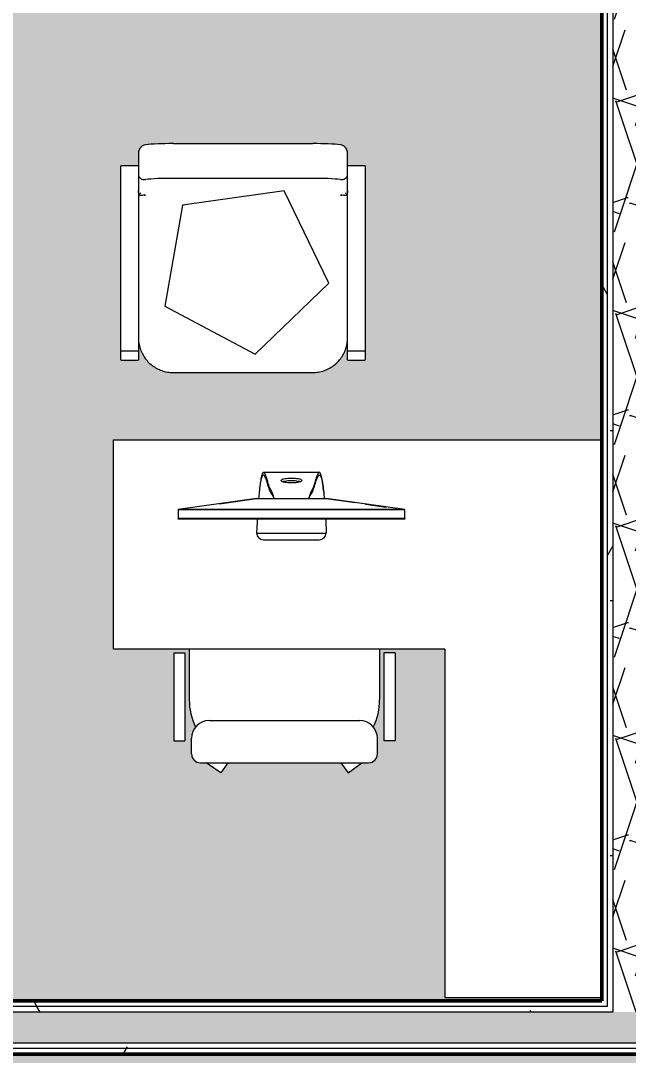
# Model space of a CAD drawing. Header units: inches. Extents: x -4292 to -464, y 9706 to 12474.
# Drawn here: x -3704.9 to -3636.3, y 11123.1 to 11239.9 of the extents above; entities that cross this region are included whole.
import ezdxf

# ---------------------------------------------------------------- set-up
doc = ezdxf.new("R2010")
doc.units = ezdxf.units.IN
doc.header["$MEASUREMENT"] = 0
for name, color, linetype, lineweight in [('A-ANNO-DIMS', 211, 'Continuous', 9), ('A-ANNO-DIMS-120', 211, 'Continuous', 9), ('A-AREA-PATT-5', 41, 'Continuous', 9), ('A-WALL', 113, 'Continuous', 13), ('A-WALL-PATT-5', 111, 'Continuous', 9), ('I-FURN', 30, 'Continuous', 9), ('I-WALL-1', 2, 'Continuous', 50)]:
    doc.layers.add(name, color=color, linetype=linetype, lineweight=lineweight)
doc.layers.add('A-AREA-PATT-2', color=7, linetype='Continuous', lineweight=9, transparency=1)
doc.styles.add('Century Gothic_B', font='GOTHICB.TTF', dxfattribs={"height": 11.25})
doc.dimstyles.new('OD__1__Tol__', dxfattribs={"dimscale": 12, "dimtxt": 11.746893, "dimasz": 1.25, "dimexe": 0.9375, "dimexo": 0.625, "dimgap": 0.15625, "dimtad": 1, "dimdec": 0, "dimzin": 3, "dimdsep": 46, "dimlunit": 4, "dimtxsty": 'Century Gothic_B', "dimblk1": 'OBLIQUE', "dimblk2": 'OBLIQUE', "dimsah": 1, "dimcen": 0.09, "dimdle": 0.9375, "dimazin": 0, "dimtfac": 1, "dimtdec": 4, "dimtix": 1, "dimtmove": 0, "dimatfit": 3, "dimfxl": 1, "dimtvp": 1, "dimtfill": 1, "dimfrac": 2, "dimtolj": 1, "dimtzin": 0, "dimarcsym": 2})
pattern_1 = [(0, (0, 0), (38.4, 9.6), [1.584, -27.216, 1.584, -27.216, -153.6]), (0, (0, 0), (38.4, 9.6), [-57.6, 1.584, -56.016, 1.584, -27.216, -67.2]), (0, (0, 0), (38.4, 9.6), [-144, 1.584, -17.616, 1.584, -46.416]), (120, (14.4, 4.8), (-27.513844, 28.4553755), [1.584, -27.216, 1.584, -27.216, -153.6]), (120, (14.4, 4.8), (-27.513844, 28.4553755), [-57.6, 1.584, -56.016, 1.584, -27.216, -67.2]), (120, (14.4, 4.8), (-27.513844, 28.4553755), [-144, 1.584, -17.616, 1.584, -46.416]), (240, (19.2, 24), (-10.886156, -38.0553755), [1.584, -27.216, 1.584, -27.216, -153.6]), (240, (19.2, 24), (-10.886156, -38.0553755), [-57.6, 1.584, -56.016, 1.584, -27.216, -67.2]), (240, (19.2, 24), (-10.886156, -38.0553755), [-144, 1.584, -17.616, 1.584, -46.416])]
pattern_2 = [(161.57, (0.6, 0.6), (-4.80033747, -0.00041462), [0, -34.152, 3.792, 0]), (18.43, (-0.6, 0.6), (-4.80033747, 0.00041462), [0, -34.152, 3.792, 0]), (108.43, (0.6, 0.6), (2.39913218, -12.00105099), [11.382, -26.562]), (71.57, (-0.6, 0.6), (2.39913218, 12.00105099), [11.382, -26.562])]

# ---------------------------------------------------------------- blocks, each defined once
blk = doc.blocks.new('DIMBLOCK16-FLOOR PLAN - 1ST FLOOR')
at = {"layer": 'A-ANNO-DIMS-120'}
for p, q in [((-3828.32, 11545.4), (-3828.32, 10269.06)), ((-3828.32, 10280.31), (-3828.32, 11545.4)), ((-3338.72, 10283.41), (-3338.72, 10269.06)), ((-3338.72, 10280.31), (-3338.72, 10283.41)), ((-3839.57, 10280.31), (-3338.72, 10280.31))]:
    blk.add_line(p, q, dxfattribs=at)
at = {"layer": 'A-ANNO-DIMS-120', "lineweight": 50}
for p, q in [((-3828.32, 10280.31), (-3820.82, 10287.81)), ((-3338.72, 10280.31), (-3331.22, 10287.81)), ((-3828.32, 10280.31), (-3835.82, 10272.81)), ((-3338.72, 10280.31), (-3346.22, 10272.81))]:
    blk.add_line(p, q, dxfattribs=at)
at = {"layer": 'A-ANNO-DIMS-120', "color": 0, "insert": (-3613.26, 10296.6), "char_height": 11.25, "width": 71.3764, "attachment_point": 1, "line_spacing_factor": 0.984502, "style": 'Century Gothic_B', "bg_fill": 3, "box_fill_scale": 1.25, "bg_fill_color": 256, "bg_fill_true_color": 13158600, "bg_fill_transparency": 0}
blk.add_mtext('40\' - 10"', dxfattribs=at)
blk = doc.blocks.new('_Oblique')
at = {"color": 0, "linetype": 'ByBlock', "lineweight": -2}
blk.add_line((-0.5, -0.5), (0.5, 0.5), dxfattribs=at)

msp = doc.modelspace()

# ---------------------------------------------------------------- hatches: boundary and pattern name
at = {"layer": 'A-AREA-PATT-2'}
h = msp.add_hatch(color=256, dxfattribs=at)
h.paths.add_polyline_path([(-3822.19874, 11129.1894), (-3639.32374, 11129.1894), (-3639.32374, 11129.5644), (-3657.04027, 11129.5644), (-3657.04027, 11168.93447), (-3664.40051, 11168.93447), (-3664.40051, 11163.21872), (-3664.65969, 11161.41686), (-3665.118, 11160.13164), (-3664.86797, 11159.74689), (-3664.71245, 11159.31519), (-3664.65969, 11158.85939), (-3664.69354, 11156.82616), (-3664.79278, 11156.58656), (-3665.118, 11156.25241), (-3665.1564, 11156.22294), (-3665.396, 11156.12369), (-3665.65312, 11156.08984), (-3666.4232, 11156.08984), (-3667.95962, 11154.97356), (-3668.77065, 11156.08984), (-3681.53037, 11156.08984), (-3682.34139, 11154.97356), (-3684.00251, 11156.08984), (-3684.90548, 11156.12369), (-3685.18316, 11156.25216), (-3685.35083, 11156.38081), (-3685.5087, 11156.58656), (-3685.60795, 11156.82616), (-3685.6418, 11157.08328), (-3685.58899, 11159.3152), (-3685.43337, 11159.74706), (-3685.18316, 11160.13192), (-3685.71881, 11161.63419), (-3685.90051, 11163.21872), (-3685.90051, 11168.93447), (-3694.44185, 11168.93447), (-3694.44185, 11192.55652), (-3639.32374, 11192.55652), (-3639.32374, 11276.1644), (-3827.13702, 11276.1644), (-3827.13702, 11185.5644), (-3822.82374, 11185.5644), (-3822.82374, 11164.5894), (-3822.19874, 11164.5894), (-3822.19874, 11129.5644)], flags=0)
h.paths.add_polyline_path([(-3822.09874, 11129.5644), (-3822.09874, 11192.55652), (-3766.98063, 11192.55652), (-3766.98063, 11168.93447), (-3775.52197, 11168.93447), (-3775.52197, 11163.21872), (-3775.78067, 11161.4182), (-3776.23932, 11160.13192), (-3775.93672, 11159.60169), (-3775.83348, 11159.3152), (-3775.78067, 11158.8592), (-3775.81452, 11156.82616), (-3775.91377, 11156.58656), (-3776.23932, 11156.25216), (-3776.27739, 11156.22294), (-3776.51699, 11156.12369), (-3776.77411, 11156.08984), (-3777.41997, 11156.08984), (-3779.08108, 11154.97356), (-3779.8921, 11156.08984), (-3792.65183, 11156.08984), (-3793.46285, 11154.97356), (-3794.99928, 11156.08984), (-3796.02647, 11156.12369), (-3796.30448, 11156.25241), (-3796.47182, 11156.38081), (-3796.62969, 11156.58656), (-3796.72894, 11156.82616), (-3796.76279, 11157.08328), (-3796.71002, 11159.31519), (-3796.55451, 11159.74689), (-3796.30448, 11160.13164), (-3796.84023, 11161.63404), (-3797.02197, 11163.21872), (-3797.02197, 11168.93447), (-3804.3822, 11168.93447), (-3804.3822, 11129.5644), (-3821.89279, 11129.5644)], flags=0)
h.paths.add_polyline_path([(-3663.92309, 11158.57227), (-3663.92309, 11168.51747), (-3662.65051, 11168.51747), (-3662.65051, 11158.57227)], flags=0)
h.paths.add_polyline_path([(-3687.65051, 11158.57227), (-3687.65051, 11168.51747), (-3686.39465, 11168.51747), (-3686.39465, 11158.57227)], flags=0)
h.paths.add_polyline_path([(-3798.77197, 11158.57227), (-3798.77197, 11168.51747), (-3797.49938, 11168.51747), (-3797.49938, 11158.57227)], flags=0)
h.paths.add_polyline_path([(-3773.77197, 11158.57227), (-3775.02782, 11158.57227), (-3775.02782, 11168.51747), (-3773.77197, 11168.51747), (-3773.77197, 11159.33234)], flags=0)
h.paths.add_polyline_path([(-3779.59397, 11200.16638), (-3795.20042, 11200.19321), (-3796.04355, 11200.32758), (-3796.91901, 11200.69384), (-3797.76634, 11201.3583), (-3798.36006, 11202.13488), (-3798.75337, 11203.08441), (-3798.88752, 11204.10339), (-3798.88752, 11201.58097), (-3800.85602, 11201.6226), (-3800.85602, 11223.49536), (-3798.88752, 11223.49536), (-3798.86653, 11225.10652), (-3798.69636, 11225.5092), (-3798.54435, 11225.67901), (-3798.34544, 11225.81037), (-3798.10011, 11225.88154), (-3796.7117, 11225.98254), (-3794.32834, 11226.01879), (-3777.44129, 11225.98254), (-3776.04665, 11225.87973), (-3775.80755, 11225.81037), (-3775.60863, 11225.67901), (-3775.3498, 11225.31509), (-3775.26547, 11224.89125), (-3775.26547, 11223.49536), (-3773.29697, 11223.46853), (-3773.29697, 11201.58097), (-3775.26547, 11201.6226), (-3775.29241, 11203.85244), (-3775.42667, 11203.01034), (-3775.79293, 11202.13488), (-3776.47484, 11201.27318), (-3777.23397, 11200.69384), (-3778.1835, 11200.30053), (-3779.20248, 11200.16638)], flags=0)
h.paths.add_polyline_path([(-3687.70676, 11200.16638), (-3688.7998, 11200.32758), (-3689.67526, 11200.69384), (-3690.52259, 11201.3583), (-3691.11631, 11202.13488), (-3691.50962, 11203.08441), (-3691.64377, 11204.10339), (-3691.64377, 11201.58097), (-3693.61227, 11201.6226), (-3693.61227, 11223.49536), (-3691.64377, 11223.49536), (-3691.60572, 11225.16269), (-3691.45261, 11225.5092), (-3691.3006, 11225.67901), (-3691.10169, 11225.81037), (-3690.85636, 11225.88154), (-3689.46795, 11225.98254), (-3687.70676, 11226.01879), (-3670.19754, 11225.98254), (-3668.8029, 11225.87973), (-3668.5638, 11225.81037), (-3668.36488, 11225.67901), (-3668.10605, 11225.31509), (-3668.02172, 11224.89125), (-3668.02172, 11223.49536), (-3666.05322, 11223.46853), (-3666.05322, 11201.58097), (-3668.02172, 11201.6226), (-3668.04866, 11203.85244), (-3668.18292, 11203.01034), (-3668.54918, 11202.13488), (-3669.23109, 11201.27318), (-3669.99022, 11200.69384), (-3670.93975, 11200.30053), (-3671.95873, 11200.16638), (-3687.38231, 11200.16638)], flags=0)
h.paths.add_polyline_path([(-3668.02172, 11220.11193), (-3668.0723, 11220.39878), (-3668.1787, 11220.18082), (-3668.15314, 11220.14926), (-3668.04146, 11220.12726)], flags=0)
h.paths.add_polyline_path([(-3775.26547, 11220.11193), (-3775.31605, 11220.39878), (-3775.42245, 11220.18082), (-3775.39689, 11220.14926), (-3775.28521, 11220.12726)], flags=0)
h.paths.add_polyline_path([(-3691.64377, 11220.11193), (-3691.50646, 11220.15008), (-3691.50059, 11220.20495), (-3691.60565, 11220.43155), (-3691.64377, 11220.43155), (-3691.64377, 11220.12726)], flags=0)
h.paths.add_polyline_path([(-3798.88752, 11220.11193), (-3798.75021, 11220.15008), (-3798.74434, 11220.20495), (-3798.8494, 11220.43155), (-3798.88752, 11220.43155), (-3798.88752, 11220.12726)], flags=0)
at = {"layer": 'A-AREA-PATT-5'}
h = msp.add_hatch(color=256, dxfattribs=at)
h.paths.add_polyline_path([(-3792.29874, 10841.1894), (-3746.93403, 10841.1894), (-3746.93403, 10920.79262), (-3668.93403, 10920.79262), (-3668.93403, 10841.1894), (-3631.24269, 10841.1894), (-3631.24269, 10865.91762), (-3626.49269, 10865.91762), (-3626.49269, 10865.29262), (-3554.57497, 10865.29262), (-3554.57497, 10841.29262), (-3626.49269, 10841.29262), (-3626.49269, 10841.1894), (-3483.97374, 10841.1894), (-3483.97374, 10860.54262), (-3515.82497, 10860.54262), (-3515.82497, 10861.16762), (-3520.57497, 10861.16762), (-3520.57497, 10865.29262), (-3483.97374, 10865.29262), (-3483.97374, 10901.29262), (-3532.39874, 10901.29262), (-3532.39874, 10906.04262), (-3521.77374, 10906.04262), (-3521.77374, 10907.73856), (-3517.02374, 10907.73856), (-3517.02374, 10906.04262), (-3483.97374, 10906.04262), (-3483.97374, 10912.79262), (-3508.69866, 10912.79262), (-3508.69866, 10937.79262), (-3483.97374, 10937.79262), (-3483.97374, 10940.7894), (-3517.02374, 10940.7894), (-3517.02374, 10937.73856), (-3521.77374, 10937.79262), (-3521.77374, 10945.5394), (-3504.92374, 10945.5394), (-3504.90158, 10968.9894), (-3502.98624, 10968.9894), (-3502.98624, 10969.6144), (-3501.92374, 10969.6144), (-3501.92374, 11004.3644), (-3502.98624, 11004.3644), (-3502.98624, 11004.9894), (-3504.92374, 11004.9894), (-3504.92374, 11013.9894), (-3515.97374, 11013.9894), (-3515.97374, 11049.7394), (-3507.97374, 11049.7394), (-3507.97374, 11123.1894), (-3555.97374, 11123.1894), (-3555.97374, 11050.16762), (-3553.63629, 11050.14556), (-3553.55034, 11050.10996), (-3553.49269, 11049.97077), (-3553.47161, 11049.07469), (-3553.24269, 11049.07469), (-3553.24269, 11046.45151), (-3552.99269, 11046.45151), (-3552.99269, 11045.86096), (-3553.24269, 11045.86096), (-3553.24269, 11045.27041), (-3552.99269, 11045.27041), (-3552.99269, 11044.67986), (-3553.24269, 11044.67986), (-3553.24269, 11044.08931), (-3552.99269, 11044.08931), (-3552.99269, 11043.49876), (-3553.24269, 11043.49876), (-3553.24269, 11042.90821), (-3552.99269, 11042.90821), (-3552.99269, 11042.31765), (-3553.24269, 11042.31765), (-3553.24269, 11032.92663), (-3552.99269, 11032.92663), (-3552.99269, 11031.0252), (-3553.24269, 11031.0252), (-3553.24269, 11027.26056), (-3553.49269, 11027.26056), (-3553.49269, 11026.36447), (-3553.68954, 11026.16762), (-3555.97374, 11026.16762), (-3555.97374, 11011.52127), (-3591.97374, 11011.52127), (-3591.97374, 11040.09584), (-3602.42157, 11040.09584), (-3602.42157, 11056.59584), (-3591.97374, 11056.59584), (-3591.97374, 11068.09584), (-3602.42157, 11068.09584), (-3602.42157, 11084.59584), (-3591.97374, 11084.59584), (-3591.97374, 11096.09584), (-3602.42157, 11096.09584), (-3602.42157, 11112.59584), (-3591.97374, 11112.59584), (-3591.97374, 11123.1894), (-3822.19874, 11123.1894), (-3822.19874, 10966.16762), (-3668.19269, 10966.16762), (-3668.19269, 10961.41762), (-3789.92374, 10961.41762), (-3789.92374, 10957.6769), (-3794.67374, 10957.6769), (-3794.67374, 10961.41762), (-3822.09874, 10961.41762), (-3822.09874, 10936.3731), (-3794.67374, 10936.3731), (-3794.67374, 10937.6769), (-3789.92374, 10937.6769), (-3789.92374, 10930.2394), (-3794.67374, 10930.2394), (-3794.67374, 10931.6231), (-3822.09874, 10931.6231), (-3822.09874, 10898.2269), (-3794.67374, 10898.2269), (-3794.67374, 10900.2394), (-3789.92374, 10900.2394), (-3789.92374, 10893.4769), (-3822.19874, 10893.4769), (-3822.19874, 10841.1894), (-3822.09874, 10841.1894)], flags=0)
h.paths.add_polyline_path([(-3548.55119, 10841.29262), (-3548.55119, 10849.01884), (-3548.42423, 10849.98326), (-3548.05197, 10850.88195), (-3547.45981, 10851.65368), (-3546.68808, 10852.24584), (-3545.78939, 10852.61809), (-3544.74866, 10852.74506), (-3543.43664, 10852.74506), (-3543.78435, 10855.76884), (-3544.97611, 10856.76884), (-3545.54287, 10857.76884), (-3545.90066, 10859.27836), (-3545.98782, 10859.77265), (-3546.07497, 10860.76884), (-3545.90066, 10862.76123), (-3545.36272, 10864.76884), (-3544.63478, 10866.76884), (-3543.70217, 10868.76884), (-3542.31474, 10870.76884), (-3541.31474, 10871.76884), (-3540.44871, 10872.26884), (-3539.07497, 10872.76884), (-3538.07497, 10872.76884), (-3536.70123, 10872.26884), (-3535.83521, 10871.76884), (-3534.83521, 10870.76884), (-3533.41822, 10868.70546), (-3532.46603, 10866.63386), (-3531.78722, 10864.76884), (-3531.24928, 10862.76123), (-3531.07497, 10860.76884), (-3531.24928, 10859.27836), (-3531.33913, 10858.76884), (-3531.60708, 10857.76884), (-3532.17384, 10856.76884), (-3533.36559, 10855.76884), (-3533.71331, 10852.74506), (-3532.32497, 10852.74506), (-3531.36056, 10852.61809), (-3530.46186, 10852.24584), (-3529.69014, 10851.65368), (-3529.09797, 10850.88195), (-3528.72572, 10849.98326), (-3528.59875, 10849.01884), (-3528.59875, 10841.29262), (-3543.43664, 10841.29262)], flags=0)
h.paths.add_polyline_path([(-3766.86587, 10841.29262), (-3766.86587, 10859.29262), (-3748.86587, 10859.29262), (-3748.86587, 10841.29262)], flags=0)
h.paths.add_polyline_path([(-3646.93403, 10841.29262), (-3664.93403, 10841.29262), (-3664.93403, 10859.29262), (-3646.93403, 10859.29262), (-3646.93403, 10844.56365)], flags=0)
h.paths.add_polyline_path([(-3568.24269, 10906.98012), (-3568.99269, 10906.98012), (-3568.99269, 10906.04262), (-3568.24272, 10906.04262), (-3568.24269, 10906.79262)], flags=0)
h.paths.add_polyline_path([(-3631.24269, 10899.91762), (-3631.24269, 10907.04262), (-3631.99269, 10907.04262), (-3631.99269, 10909.54262), (-3631.24269, 10909.54262), (-3631.24269, 10909.79262), (-3629.86769, 10909.79262), (-3629.86769, 10932.79262), (-3631.24269, 10932.79262), (-3631.24269, 10958.04262), (-3631.99269, 10958.04262), (-3631.99269, 10960.54262), (-3631.24269, 10960.54262), (-3631.24269, 10961.41762), (-3632.19269, 10961.41762), (-3632.19269, 10966.16762), (-3568.99269, 10966.16762), (-3568.99269, 10960.48012), (-3568.24269, 10960.48012), (-3568.24269, 10957.98012), (-3568.99269, 10957.98012), (-3568.99269, 10932.73012), (-3570.36769, 10932.73012), (-3570.36769, 10909.73012), (-3568.99269, 10909.73012), (-3568.99269, 10909.48012), (-3568.24269, 10909.48012), (-3568.24272, 10906.04262), (-3564.39874, 10906.04262), (-3564.39874, 10901.29262), (-3626.49269, 10901.29262), (-3626.49269, 10899.91762), (-3630.61769, 10899.91762)], flags=0)
h.paths.add_polyline_path([(-3819.92374, 10900.9894), (-3820.92374, 10900.9894), (-3820.92374, 10928.9894), (-3795.67374, 10928.9894), (-3795.67374, 10927.97662), (-3795.17374, 10927.93916), (-3795.17374, 10927.25217), (-3795.67374, 10927.25217), (-3795.67374, 10910.98088), (-3795.17374, 10910.9559), (-3795.17374, 10910.49791), (-3795.67374, 10910.49791), (-3795.67374, 10900.9894), (-3808.11056, 10900.9894)], flags=0)
h.paths.add_polyline_path([(-3626.49269, 10906.04262), (-3602.49269, 10906.04262), (-3602.49269, 10961.41762), (-3626.49269, 10961.41762), (-3626.49269, 10960.54262), (-3625.74269, 10960.54262), (-3625.74269, 10958.04262), (-3626.49269, 10958.04262), (-3626.49269, 10957.79262), (-3629.86769, 10957.79262), (-3629.86769, 10934.79262), (-3628.49269, 10934.79262), (-3628.49269, 10909.79262), (-3626.49269, 10909.79262), (-3626.49269, 10909.54262), (-3625.74269, 10909.54262), (-3625.74269, 10907.04262), (-3626.49269, 10907.04262)], flags=0)
h.paths.add_polyline_path([(-3574.67464, 10906.04262), (-3573.74269, 10906.04262), (-3573.74269, 10906.98012), (-3574.49269, 10906.98012), (-3574.49269, 10909.48012), (-3573.74269, 10909.48012), (-3573.74269, 10909.73012), (-3571.74269, 10909.73012), (-3571.74269, 10934.73012), (-3570.36769, 10934.73012), (-3570.36769, 10957.73012), (-3573.74269, 10957.73012), (-3573.74269, 10957.98012), (-3574.49269, 10957.98012), (-3574.49269, 10960.48012), (-3573.74269, 10960.48012), (-3573.74269, 10961.41762), (-3597.74269, 10961.41762), (-3597.74269, 10906.04262), (-3587.59494, 10906.04262)], flags=0)
h.paths.add_polyline_path([(-3540.92374, 11003.2394), (-3540.92374, 11004.9894), (-3504.92374, 11004.9894), (-3504.92374, 11003.2394), (-3532.46603, 11003.2394)], flags=0)
h.paths.add_polyline_path([(-3483.97374, 11013.9894), (-3483.97374, 11049.7394), (-3485.97374, 11049.7394), (-3485.97374, 11013.9894)], flags=0)
h.paths.add_polyline_path([(-3798.13093, 11022.51762), (-3798.13093, 11057.51762), (-3792.13093, 11057.51762), (-3792.13093, 11058.51762), (-3720.13093, 11058.51762), (-3720.13093, 11057.51762), (-3714.13093, 11057.51762), (-3714.13093, 11022.51762), (-3780.54611, 11022.51762)], flags=0)
h.paths.add_polyline_path([(-3669.13093, 11061.84262), (-3704.13093, 11061.84262), (-3704.13093, 11067.84262), (-3705.13093, 11067.84262), (-3705.13093, 11103.84262), (-3704.13093, 11103.84262), (-3704.13093, 11109.84262), (-3669.13093, 11109.84262), (-3669.13093, 11091.48912)], flags=0)
h.paths.add_polyline_path([(-3733.62067, 11106.76081), (-3734.62067, 11106.79262), (-3734.62067, 11110.79262), (-3770.62067, 11110.79262), (-3770.62067, 11106.79262), (-3788.62067, 11106.79262), (-3788.62067, 11122.91762), (-3716.62067, 11122.91762), (-3716.62067, 11106.79262), (-3732.96329, 11106.76081)], flags=0)
at = {"layer": 'A-WALL-PATT-5'}
h = msp.add_hatch(dxfattribs=at)
h.set_pattern_fill('FP_3', color=256, style=0, pattern_type=2)
h.set_pattern_definition(pattern_1)
h.paths.add_polyline_path([(-3638.69874, 11129.1894), (-3638.69874, 11280.1644), (-3639.32374, 11280.1644), (-3639.32374, 11129.1894)], flags=0)
h = msp.add_hatch(dxfattribs=at)
h.set_pattern_fill('FP_3', color=256, style=0, pattern_type=2)
h.set_pattern_definition(pattern_1)
h.paths.add_polyline_path([(-3638.69874, 11128.5644), (-3638.07374, 11128.56652), (-3638.07374, 11280.1644), (-3638.69874, 11280.1644), (-3638.69874, 11129.1894)], flags=0)
h = msp.add_hatch(dxfattribs=at)
h.set_pattern_fill('FP_38', color=256, style=0, pattern_type=2)
h.set_pattern_definition(pattern_2)
h.paths.add_polyline_path([(-3634.57374, 11127.9394), (-3634.57374, 11280.1644), (-3638.07374, 11280.1644), (-3638.07374, 11127.9394)], flags=0)
h = msp.add_hatch(dxfattribs=at)
h.set_pattern_fill('FP_3', color=256, style=0, pattern_type=2)
h.set_pattern_definition(pattern_1)
h.paths.add_polyline_path([(-3483.97374, 11128.5644), (-3483.97374, 11129.1894), (-3633.94874, 11129.1894), (-3633.94874, 11128.5644), (-3504.90158, 11128.5644)], flags=0)
h.paths.add_polyline_path([(-3822.09874, 11128.5644), (-3638.69874, 11128.5644), (-3638.69874, 11129.1894), (-3822.72374, 11129.1894), (-3822.72374, 11128.5644)], flags=0)
h = msp.add_hatch(dxfattribs=at)
h.set_pattern_fill('FP_3', color=256, style=0, pattern_type=2)
h.set_pattern_definition(pattern_1)
h.paths.add_polyline_path([(-3483.97374, 11127.9394), (-3483.34874, 11127.9394), (-3483.34874, 11128.5644), (-3634.57374, 11128.5644), (-3634.57374, 11127.9394), (-3504.90158, 11127.9394)], flags=0)
h.paths.add_polyline_path([(-3822.09874, 11127.9394), (-3638.07374, 11127.9394), (-3638.07374, 11128.5644), (-3822.72374, 11128.5644), (-3822.72374, 11127.9394)], flags=0)
h = msp.add_hatch(dxfattribs=at)
h.set_pattern_fill('FP_38', color=256, style=0, pattern_type=2)
h.set_pattern_definition(pattern_2)
h.paths.add_polyline_path([(-3483.97374, 11124.4394), (-3482.72374, 11124.4394), (-3482.72374, 11127.9394), (-3822.72374, 11127.9394), (-3822.72374, 11124.4394), (-3504.90158, 11124.4394)], flags=0)
h = msp.add_hatch(dxfattribs=at)
h.set_pattern_fill('FP_3', color=256, style=0, pattern_type=2)
h.set_pattern_definition(pattern_1)
h.paths.add_polyline_path([(-3504.90158, 11123.8144), (-3483.34874, 11123.8144), (-3483.34874, 11124.4394), (-3822.72374, 11124.4394), (-3822.72374, 11123.8144), (-3506.97374, 11123.8144)], flags=0)
h = msp.add_hatch(dxfattribs=at)
h.set_pattern_fill('FP_3', color=256, style=0, pattern_type=2)
h.set_pattern_definition(pattern_1)
h.paths.add_polyline_path([(-3483.97374, 11123.1894), (-3483.97374, 11123.8144), (-3822.72374, 11123.8144), (-3822.72374, 11123.1894), (-3504.90158, 11123.1894)], flags=0)

# ---------------------------------------------------------------- linework, layer by layer
at = {"layer": 'A-WALL'}
for p, q in [((-3638.69874, 11280.1644), (-3638.69874, 11128.5644)), ((-3638.07374, 11280.1644), (-3638.07374, 11127.9394)), ((-3638.69874, 11128.5644), (-3822.72374, 11128.5644)), ((-3638.07374, 11127.9394), (-3822.72374, 11127.9394)), ((-3482.72374, 11124.4394), (-3822.72374, 11124.4394)), ((-3483.34874, 11123.8144), (-3822.72374, 11123.8144))]:
    msp.add_line(p, q, dxfattribs=at)
at = {"layer": 'I-WALL-1'}
for p, q in [((-3639.32374, 11280.1644), (-3639.32374, 11129.1894)), ((-3639.32374, 11129.1894), (-3822.72374, 11129.1894)), ((-3822.72374, 11123.1894), (-3483.97374, 11123.1894))]:
    msp.add_line(p, q, dxfattribs=at)

# ---------------------------------------------------------------- next in the draw order: dimensions: what is measured, and where the dimension line sits
at = {"layer": 'A-ANNO-DIMS'}
dim = msp.add_linear_dim(base=(-3338.72374, 10280.30762), p1=(-3828.32374, 11552.9019), p2=(-3338.72374, 10290.91422), dimstyle='OD__1__Tol__', override={"dimpost": '<>', "dimfxl": 1353.632539}, dxfattribs=at)
dim.commit()
dim.dimension.update_dxf_attribs({"geometry": 'DIMBLOCK16-FLOOR PLAN - 1ST FLOOR', "text_midpoint": (-3583.52374, 10288.09059)})

# ---------------------------------------------------------------- next in the draw order: linework, layer by layer
at = {"layer": 'I-FURN'}
for p, q in [((-3687.70676, 11226.01879), (-3671.95873, 11226.01879)), ((-3691.64377, 11224.89125), (-3691.64377, 11222.53804)), ((-3668.02172, 11222.53804), (-3668.02172, 11224.89125)), ((-3691.64377, 11223.49536), (-3693.61227, 11223.49536)), ((-3693.61227, 11222.70796), (-3693.61227, 11223.49536)), ((-3666.05322, 11223.49536), (-3668.02172, 11223.49536)), ((-3666.05322, 11223.49536), (-3666.05322, 11222.70796)), ((-3693.61227, 11202.60144), (-3693.61227, 11222.70796)), ((-3691.64377, 11222.53804), (-3691.64377, 11220.76937)), ((-3668.02172, 11220.76937), (-3668.02172, 11222.53804)), ((-3666.05322, 11222.70796), (-3666.05322, 11202.60144)), ((-3691.64377, 11221.60953), (-3691.64377, 11202.60144)), ((-3671.95873, 11222.09676), (-3687.70676, 11222.09676)), ((-3668.02172, 11202.60144), (-3668.02172, 11221.60953)), ((-3691.47198, 11220.47842), (-3691.37827, 11220.37942)), ((-3691.01078, 11220.19617), (-3690.85636, 11220.18082)), ((-3675.19918, 11220.66783), (-3686.65716, 11219.05752)), ((-3670.12698, 11210.26827), (-3675.19918, 11220.66783)), ((-3668.80912, 11220.18082), (-3668.65471, 11220.19617)), ((-3668.28722, 11220.37942), (-3668.19351, 11220.47842)), ((-3686.65716, 11219.05752), (-3688.66637, 11207.66273)), ((-3678.45015, 11202.23067), (-3670.12698, 11210.26827)), ((-3688.66637, 11207.66273), (-3678.45015, 11202.23067)), ((-3693.61227, 11201.58097), (-3693.61227, 11202.60144)), ((-3693.61227, 11202.60144), (-3691.64377, 11202.60144)), ((-3691.64377, 11202.60144), (-3691.64377, 11201.58097)), ((-3668.02172, 11201.58097), (-3668.02172, 11202.60144)), ((-3668.02172, 11202.60144), (-3666.05322, 11202.60144)), ((-3666.05322, 11202.60144), (-3666.05322, 11201.58097)), ((-3693.61227, 11201.58034), (-3691.64377, 11201.58034)), ((-3668.02172, 11201.58034), (-3666.05322, 11201.58034)), ((-3687.70676, 11200.16638), (-3671.95873, 11200.16638)), ((-3694.44185, 11192.55652), (-3639.32374, 11192.55652)), ((-3694.44185, 11168.93447), (-3694.44185, 11192.55652)), ((-3677.51338, 11188.89844), (-3671.21283, 11188.89844)), ((-3678.30011, 11185.9318), (-3687.15838, 11184.68251)), ((-3682.4995, 11185.33955), (-3678.30011, 11185.9318)), ((-3678.30011, 11185.9318), (-3670.4261, 11185.9318)), ((-3661.56783, 11184.68251), (-3670.4261, 11185.9318)), ((-3670.4261, 11185.9318), (-3667.16168, 11185.47141)), ((-3665.99697, 11185.30715), (-3663.66753, 11184.97863)), ((-3687.15838, 11184.68251), (-3687.15838, 11183.69825)), ((-3687.15838, 11184.68251), (-3686.37098, 11184.68251)), ((-3686.37098, 11183.69825), (-3687.15838, 11183.69825)), ((-3687.15838, 11183.61951), (-3687.15838, 11183.69825)), ((-3687.15838, 11183.69825), (-3687.15838, 11183.61951)), ((-3687.15838, 11183.69825), (-3686.37098, 11183.69825)), ((-3687.15838, 11183.61951), (-3687.15838, 11183.69825)), ((-3686.92776, 11183.61951), (-3687.15838, 11183.61951)), ((-3686.37098, 11183.61951), (-3687.15838, 11183.61951)), ((-3662.35523, 11184.68251), (-3686.37098, 11184.68251)), ((-3686.37098, 11184.68251), (-3662.35523, 11184.68251)), ((-3662.35523, 11183.69825), (-3686.37098, 11183.69825)), ((-3686.37098, 11183.69825), (-3662.35523, 11183.69825)), ((-3662.35523, 11183.61951), (-3686.37098, 11183.61951)), ((-3662.35523, 11184.68251), (-3661.56783, 11184.68251)), ((-3661.56783, 11183.69825), (-3662.35523, 11183.69825)), ((-3662.35523, 11183.69825), (-3661.56783, 11183.69825)), ((-3661.56783, 11183.61951), (-3662.35523, 11183.61951)), ((-3661.56783, 11183.61951), (-3661.79846, 11183.61951)), ((-3661.56783, 11183.69825), (-3661.56783, 11184.68251)), ((-3661.56783, 11183.69825), (-3661.56783, 11183.61951)), ((-3661.56783, 11183.61951), (-3661.56783, 11183.69825)), ((-3661.56783, 11183.69825), (-3661.56783, 11183.61951)), ((-3677.51271, 11181.28147), (-3671.2135, 11181.28147)), ((-3657.04027, 11168.93447), (-3694.44185, 11168.93447)), ((-3687.65051, 11168.51747), (-3687.65051, 11158.57227)), ((-3687.65051, 11168.51747), (-3686.39465, 11168.51747)), ((-3686.39465, 11168.51747), (-3686.39465, 11158.57227)), ((-3685.90051, 11168.93447), (-3685.90051, 11163.21872)), ((-3664.40051, 11168.93447), (-3664.40051, 11163.21872)), ((-3663.92309, 11168.51747), (-3663.92309, 11158.57227)), ((-3662.65051, 11168.51747), (-3663.92309, 11168.51747)), ((-3662.65051, 11168.51747), (-3662.65051, 11158.57227)), ((-3657.04027, 11168.93447), (-3657.04027, 11129.5644)), ((-3683.64658, 11160.85441), (-3666.65471, 11160.85441)), ((-3687.65051, 11158.57227), (-3686.39465, 11158.57227)), ((-3685.6418, 11157.08328), (-3685.6418, 11158.8592)), ((-3664.65969, 11157.08328), (-3664.65969, 11158.85939)), ((-3662.65051, 11158.57227), (-3663.92309, 11158.57227)), ((-3684.64836, 11156.08984), (-3665.65312, 11156.08984)), ((-3682.34139, 11154.97356), (-3684.00251, 11156.08984)), ((-3681.53037, 11156.08984), (-3682.34139, 11154.97356)), ((-3668.77065, 11156.08984), (-3667.95962, 11154.97356)), ((-3667.95962, 11154.97356), (-3666.4232, 11156.08984)), ((-3657.04027, 11129.5644), (-3639.32374, 11129.5644))]:
    msp.add_line(p, q, dxfattribs=at)
at = {"layer": 'I-FURN', "flags": 128}
for points in [[(-3690.85636, 11220.18082), (-3691.03158, 11220.1791), (-3691.19801, 11220.174), (-3691.3473, 11220.16579), (-3691.47198, 11220.15489), (-3691.56579, 11220.14182), (-3691.62402, 11220.12726), (-3691.64377, 11220.11193)], [(-3668.02172, 11220.11193), (-3668.04146, 11220.12726), (-3668.0997, 11220.14182), (-3668.19351, 11220.15489), (-3668.31818, 11220.16579), (-3668.46748, 11220.174), (-3668.63391, 11220.1791), (-3668.80912, 11220.18082)], [(-3691.64377, 11204.10339), (-3691.64062, 11203.94595), (-3691.63117, 11203.78876), (-3691.61545, 11203.63208), (-3691.59348, 11203.47615), (-3691.56529, 11203.32122), (-3691.53092, 11203.16755), (-3691.49044, 11203.01537), (-3691.44391, 11202.86494), (-3691.39139, 11202.71648), (-3691.33298, 11202.57024), (-3691.26877, 11202.42646), (-3691.19886, 11202.28536), (-3691.12337, 11202.14717), (-3691.04241, 11202.0121), (-3690.95611, 11201.88038), (-3690.86462, 11201.75222), (-3690.76807, 11201.62782), (-3690.66662, 11201.50738), (-3690.56044, 11201.3911), (-3690.4497, 11201.27915), (-3690.33456, 11201.17172), (-3690.21523, 11201.06898), (-3690.09188, 11200.9711), (-3689.96471, 11200.87822), (-3689.83393, 11200.79051), (-3689.69975, 11200.70809), (-3689.56238, 11200.63111), (-3689.42204, 11200.55968), (-3689.27896, 11200.49393), (-3689.13336, 11200.43394), (-3688.98548, 11200.37983), (-3688.83556, 11200.33167), (-3688.68383, 11200.28955), (-3688.53053, 11200.25353), (-3688.37592, 11200.22366), (-3688.22024, 11200.20001), (-3688.06373, 11200.1826), (-3687.90666, 11200.17146), (-3687.74926, 11200.16661), (-3687.70676, 11200.16638)], [(-3671.95873, 11200.16638), (-3671.80129, 11200.16953), (-3671.6441, 11200.17897), (-3671.48742, 11200.19469), (-3671.33149, 11200.21666), (-3671.17656, 11200.24486), (-3671.02289, 11200.27922), (-3670.87071, 11200.3197), (-3670.72028, 11200.36624), (-3670.57182, 11200.41875), (-3670.42558, 11200.47716), (-3670.2818, 11200.54137), (-3670.1407, 11200.61128), (-3670.00251, 11200.68678), (-3669.86744, 11200.76774), (-3669.73572, 11200.85403), (-3669.60756, 11200.94553), (-3669.48316, 11201.04208), (-3669.36272, 11201.14352), (-3669.24644, 11201.2497), (-3669.13449, 11201.36045), (-3669.02706, 11201.47558), (-3668.92432, 11201.59492), (-3668.82644, 11201.71827), (-3668.73356, 11201.84543), (-3668.64585, 11201.97621), (-3668.56343, 11202.11039), (-3668.48645, 11202.24776), (-3668.41502, 11202.3881), (-3668.34927, 11202.53118), (-3668.28928, 11202.67678), (-3668.23517, 11202.82466), (-3668.18701, 11202.97459), (-3668.14489, 11203.12632), (-3668.10887, 11203.27961), (-3668.079, 11203.43422), (-3668.05535, 11203.58991), (-3668.03794, 11203.74641), (-3668.0268, 11203.90349), (-3668.02195, 11204.06088)], [(-3678.30011, 11182.01753), (-3675.67544, 11182.01753), (-3673.05077, 11182.01753), (-3670.4261, 11182.01753)]]:
    msp.add_lwpolyline(points, dxfattribs=at)
at = {"layer": 'I-FURN'}
for centre, radius, start, end in [((-3677.51271, 11182.07066), 0.78919, 183.8599007, 270), ((-3671.2135, 11182.07066), 0.78919, 270, 356.1400993), ((-3678.90051, 11163.21872), 7, 180, 206.1658426), ((-3671.40051, 11163.21872), 7, 333.8316018, 0), ((-3683.64658, 11158.8592), 1.99522, 90, 180), ((-3666.65471, 11158.85939), 1.99503, 0, 90), ((-3684.64836, 11157.08328), 0.99344, 180, 270), ((-3665.65312, 11157.08328), 0.99343, 270, 0)]:
    msp.add_arc(centre, radius, start, end, dxfattribs=at)
for centre, start_param, end_param in [((-3687.70676, 11225.67566), 1.570796327, 2.498091545), ((-3671.95873, 11225.67566), 0.643501109, 1.570796327), ((-3687.70676, 11221.75363), 1.570796327, 2.498091545), ((-3671.95873, 11221.75363), 0.643501109, 1.570796327)]:
    msp.add_ellipse(centre, major_axis=(3.93701, 0), ratio=0.087155743, start_param=start_param, end_param=end_param, dxfattribs=at)
for points, knots in [([(-3690.85636, 11225.88154), (-3690.94582, 11225.86791), (-3691.0685, 11225.8332), (-3691.19141, 11225.76315), (-3691.25579, 11225.71625), (-3691.3011, 11225.67937), (-3691.34343, 11225.64031), (-3691.39597, 11225.58429), (-3691.4545, 11225.51018), (-3691.51339, 11225.41538), (-3691.57719, 11225.28246), (-3691.62982, 11225.10728), (-3691.64377, 11224.96408), (-3691.64377, 11224.89125)], [0, 0, 0, 0, 0.166666667, 0.25, 0.291666667, 0.333333333, 0.375, 0.416666667, 0.5, 0.583333333, 0.666666667, 0.833333333, 1, 1, 1, 1]), ([(-3668.02172, 11224.89125), (-3668.02172, 11224.96408), (-3668.03566, 11225.10728), (-3668.0883, 11225.28246), (-3668.1521, 11225.41538), (-3668.21098, 11225.51018), (-3668.26951, 11225.58429), (-3668.32205, 11225.64031), (-3668.36439, 11225.67937), (-3668.4097, 11225.71625), (-3668.47408, 11225.76315), (-3668.59699, 11225.8332), (-3668.71967, 11225.86791), (-3668.80912, 11225.88154)], [0, 0, 0, 0, 0.166666667, 0.333333333, 0.416666667, 0.5, 0.583333333, 0.625, 0.666666667, 0.708333333, 0.75, 0.833333333, 1, 1, 1, 1]), ([(-3691.64377, 11222.53804), (-3691.64377, 11222.48875), (-3691.62982, 11222.39283), (-3691.57719, 11222.27644), (-3691.51339, 11222.1903), (-3691.4545, 11222.13039), (-3691.39597, 11222.08517), (-3691.34343, 11222.05209), (-3691.3011, 11222.03015), (-3691.25579, 11222.0103), (-3691.19141, 11221.98596), (-3691.0685, 11221.95485), (-3690.94582, 11221.95235), (-3690.85636, 11221.95951)], [0, 0, 0, 0, 0.166666667, 0.333333333, 0.416666667, 0.5, 0.583333333, 0.625, 0.666666667, 0.708333333, 0.75, 0.833333333, 1, 1, 1, 1]), ([(-3668.80912, 11221.95951), (-3668.71967, 11221.95235), (-3668.59699, 11221.95485), (-3668.47408, 11221.98596), (-3668.4097, 11222.0103), (-3668.36439, 11222.03015), (-3668.32205, 11222.05209), (-3668.26951, 11222.08517), (-3668.21098, 11222.13039), (-3668.1521, 11222.1903), (-3668.0883, 11222.27644), (-3668.03566, 11222.39283), (-3668.02172, 11222.48875), (-3668.02172, 11222.53804)], [0, 0, 0, 0, 0.166666667, 0.25, 0.291666667, 0.333333333, 0.375, 0.416666667, 0.5, 0.583333333, 0.666666667, 0.833333333, 1, 1, 1, 1]), ([(-3677.51271, 11188.58343), (-3677.52912, 11188.58348), (-3677.56193, 11188.5732), (-3677.61114, 11188.52812), (-3677.65215, 11188.47059), (-3677.68496, 11188.41148), (-3677.71777, 11188.34274), (-3677.75878, 11188.23268), (-3677.82439, 11187.98483), (-3677.90641, 11187.50978), (-3677.99202, 11186.7993), (-3678.04482, 11186.20024), (-3678.06482, 11185.95993)], [0.6, 0.6, 0.6, 0.6, 0.625, 0.65, 0.675, 0.6875, 0.7, 0.725, 0.75, 0.8, 0.85, 0.880467796, 0.880467796, 0.880467796, 0.880467796]), ([(-3677.51338, 11188.89838), (-3677.54597, 11188.89845), (-3677.61136, 11188.85409), (-3677.70956, 11188.61532), (-3677.80799, 11188.19073), (-3677.90641, 11187.55817), (-3677.97203, 11186.99594), (-3678.00484, 11186.65332)], [0.6003391132, 0.6003391132, 0.6003391132, 0.6003391132, 0.65, 0.7, 0.75, 0.8, 0.85, 0.85, 0.85, 0.85]), ([(-3676.33161, 11185.9318), (-3676.34801, 11185.98884), (-3676.38082, 11186.08722), (-3676.42183, 11186.17328), (-3676.45464, 11186.22983), (-3676.48745, 11186.2825), (-3676.52846, 11186.34518), (-3676.57767, 11186.42391), (-3676.62689, 11186.50289), (-3676.6761, 11186.58488), (-3676.72531, 11186.67326), (-3676.77452, 11186.7736), (-3676.84014, 11186.93017), (-3676.92216, 11187.16747), (-3677.02059, 11187.48699), (-3677.11901, 11187.81338), (-3677.21744, 11188.11729), (-3677.31586, 11188.37011), (-3677.41428, 11188.5416), (-3677.47988, 11188.58331), (-3677.51268, 11188.58343)], [0, 0, 0, 0, 0.025, 0.05, 0.0625, 0.075, 0.1, 0.125, 0.15, 0.175, 0.2, 0.225, 0.25, 0.3, 0.35, 0.4, 0.45, 0.5, 0.55, 0.5999828665, 0.5999828665, 0.5999828665, 0.5999828665]), ([(-3677.21744, 11188.4157), (-3677.23384, 11188.46222), (-3677.26665, 11188.551), (-3677.33227, 11188.70678), (-3677.38148, 11188.79408), (-3677.41428, 11188.8346)], [0.45000003232, 0.45000003232, 0.45000003232, 0.45000003232, 0.475, 0.5, 0.54999721239, 0.54999721239, 0.54999721239, 0.54999721239]), ([(-3672.3946, 11185.9318), (-3672.3782, 11185.98884), (-3672.34539, 11186.08722), (-3672.30438, 11186.17328), (-3672.27157, 11186.22983), (-3672.23876, 11186.2825), (-3672.19775, 11186.34518), (-3672.14854, 11186.42391), (-3672.09933, 11186.50289), (-3672.05011, 11186.58488), (-3672.0009, 11186.67326), (-3671.95169, 11186.7736), (-3671.88607, 11186.93017), (-3671.80405, 11187.16747), (-3671.70563, 11187.48699), (-3671.6072, 11187.81337), (-3671.50878, 11188.11729), (-3671.41035, 11188.3701), (-3671.31194, 11188.54163), (-3671.24633, 11188.58332), (-3671.21353, 11188.58343)], [0, 0, 0, 0, 0.025, 0.05, 0.0625, 0.075, 0.1, 0.125, 0.15, 0.175, 0.2, 0.225, 0.25, 0.3, 0.35, 0.4, 0.45, 0.5, 0.55, 0.5999828665, 0.5999828665, 0.5999828665, 0.5999828665]), ([(-3671.31193, 11188.8346), (-3671.34474, 11188.79407), (-3671.39395, 11188.70678), (-3671.45956, 11188.551), (-3671.49237, 11188.46222), (-3671.50878, 11188.4157)], [0.45000278761, 0.45000278761, 0.45000278761, 0.45000278761, 0.5, 0.525, 0.54999996768, 0.54999996768, 0.54999996768, 0.54999996768]), ([(-3671.2135, 11188.58343), (-3671.1971, 11188.58348), (-3671.16429, 11188.5732), (-3671.11508, 11188.52812), (-3671.07406, 11188.47059), (-3671.04126, 11188.41148), (-3671.00845, 11188.34274), (-3670.96744, 11188.23268), (-3670.90182, 11187.98483), (-3670.8198, 11187.50978), (-3670.73419, 11186.7993), (-3670.68139, 11186.20024), (-3670.6614, 11185.95993)], [0.6, 0.6, 0.6, 0.6, 0.625, 0.65, 0.675, 0.6875, 0.7, 0.725, 0.75, 0.8, 0.85, 0.880467796, 0.880467796, 0.880467796, 0.880467796]), ([(-3670.72137, 11186.65332), (-3670.75418, 11186.98836), (-3670.8198, 11187.56169), (-3670.91822, 11188.18978), (-3671.01665, 11188.61557), (-3671.11485, 11188.85402), (-3671.18025, 11188.89845), (-3671.21283, 11188.89838)], [0.15, 0.15, 0.15, 0.15, 0.2, 0.25, 0.3, 0.35, 0.3996608868, 0.3996608868, 0.3996608868, 0.3996608868]), ([(-3676.33161, 11185.9318), (-3676.34801, 11186.00307), (-3676.38082, 11186.13793), (-3676.42183, 11186.29215), (-3676.45464, 11186.40297), (-3676.48745, 11186.50327), (-3676.52846, 11186.60938), (-3676.57767, 11186.71091), (-3676.64329, 11186.83074), (-3676.70891, 11186.94435), (-3676.77452, 11187.07908), (-3676.84014, 11187.23562), (-3676.92216, 11187.47313), (-3677.02059, 11187.7929), (-3677.0862, 11188.01073), (-3677.11901, 11188.11595)], [0, 0, 0, 0, 0.025, 0.05, 0.0625, 0.075, 0.1, 0.125, 0.15, 0.2, 0.225, 0.25, 0.3, 0.35, 0.3999999841, 0.3999999841, 0.3999999841, 0.3999999841]), ([(-3673.182, 11187.97315), (-3673.182, 11187.92585), (-3673.29261, 11187.8305), (-3673.69455, 11187.73708), (-3674.15425, 11187.69811), (-3674.57237, 11187.69814), (-3674.96575, 11187.73151), (-3675.28673, 11187.79424), (-3675.4957, 11187.8782), (-3675.54421, 11187.94161), (-3675.54421, 11187.97315)], [-1, -1, -1, -1, -0.833333333, -0.666666667, -0.555555556, -0.444444444, -0.333333333, -0.222222222, -0.111111111, 0, 0, 0, 0]), ([(-3671.6072, 11188.11595), (-3671.64001, 11188.01073), (-3671.70563, 11187.7929), (-3671.80405, 11187.47313), (-3671.88607, 11187.23562), (-3671.95169, 11187.07908), (-3672.01731, 11186.94435), (-3672.08292, 11186.83074), (-3672.14854, 11186.71091), (-3672.19775, 11186.60938), (-3672.23876, 11186.50327), (-3672.27157, 11186.40297), (-3672.30438, 11186.29215), (-3672.34539, 11186.13793), (-3672.3782, 11186.00307), (-3672.3946, 11185.9318)], [0.6000000159, 0.6000000159, 0.6000000159, 0.6000000159, 0.65, 0.7, 0.75, 0.775, 0.8, 0.85, 0.875, 0.9, 0.925, 0.9375, 0.95, 0.975, 1, 1, 1, 1])]:
    msp.add_open_spline(points, degree=3, knots=knots, dxfattribs=at)
for points in [[(-3691.60565, 11220.43155), (-3691.61847, 11220.47495), (-3691.63749, 11220.5627), (-3691.64377, 11220.65117), (-3691.64377, 11220.69568)], [(-3691.56077, 11220.31165), (-3691.57014, 11220.33216), (-3691.5784, 11220.35289), (-3691.58641, 11220.37372)], [(-3691.5142, 11220.22373), (-3691.52994, 11220.24985), (-3691.54435, 11220.27635), (-3691.55691, 11220.30335)], [(-3668.10858, 11220.30335), (-3668.12131, 11220.27638), (-3668.13661, 11220.25012), (-3668.15242, 11220.22401)], [(-3668.07908, 11220.37372), (-3668.0868, 11220.35286), (-3668.09535, 11220.33216), (-3668.10472, 11220.31165)], [(-3668.02172, 11220.69568), (-3668.02172, 11220.65117), (-3668.02799, 11220.5627), (-3668.04701, 11220.47495), (-3668.05984, 11220.43155)], [(-3677.41429, 11188.83461), (-3677.4471, 11188.87513), (-3677.4799, 11188.89797), (-3677.51271, 11188.89837)], [(-3677.11901, 11188.11595), (-3677.15182, 11188.22116), (-3677.18463, 11188.32267), (-3677.21744, 11188.4157)], [(-3675.54421, 11187.97315), (-3675.54421, 11188.00465), (-3675.49571, 11188.06769), (-3675.28674, 11188.14993), (-3674.96602, 11188.21069), (-3674.57243, 11188.24282), (-3674.15411, 11188.24285), (-3673.76013, 11188.21067), (-3673.44003, 11188.15007), (-3673.23039, 11188.06768), (-3673.182, 11188.00464), (-3673.182, 11187.97315)], [(-3671.50878, 11188.4157), (-3671.54158, 11188.32267), (-3671.57439, 11188.22116), (-3671.6072, 11188.11595)], [(-3671.2135, 11188.89837), (-3671.24631, 11188.89799), (-3671.27912, 11188.87513), (-3671.31193, 11188.83461)], [(-3673.45844, 11187.84081), (-3673.54673, 11187.86464), (-3673.76007, 11187.90503), (-3674.15432, 11187.93722), (-3674.57165, 11187.93711), (-3674.96896, 11187.90531), (-3675.17349, 11187.864), (-3675.26811, 11187.84072)], [(-3678.21925, 11183.65315), (-3678.2462, 11183.16002), (-3678.27316, 11182.61682), (-3678.30011, 11182.01753)], [(-3670.50697, 11183.65315), (-3670.48001, 11183.16002), (-3670.45305, 11182.61682), (-3670.4261, 11182.01753)]]:
    msp.add_open_spline(points, degree=3, dxfattribs=at)

doc.saveas('drawing.dxf')
